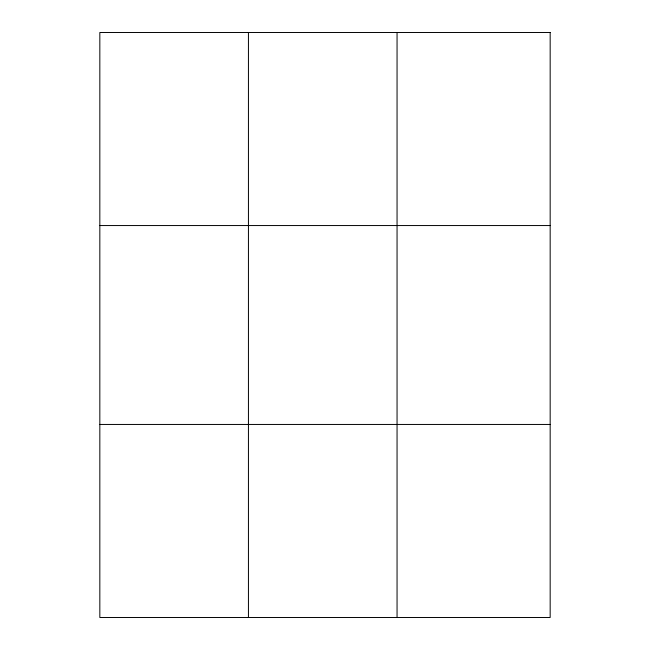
<?xml version="1.0" encoding="UTF-8"?>
<svg xmlns="http://www.w3.org/2000/svg" width="650" height="650" viewBox="0 0 650 650"><rect width="100%" height="100%" fill="white"/><g stroke="black" fill="none" stroke-linecap="round" stroke-linejoin="round"><path stroke-width="0.97" d="M248.438 32.5L248.438 617.5M397.053 32.5L397.053 617.5M99.832 225.55L550.168 225.55M99.832 424.45L550.168 424.45M550.168 32.5L550.168 617.5L99.832 617.5L99.832 32.5L550.168 32.5"/></g></svg>
